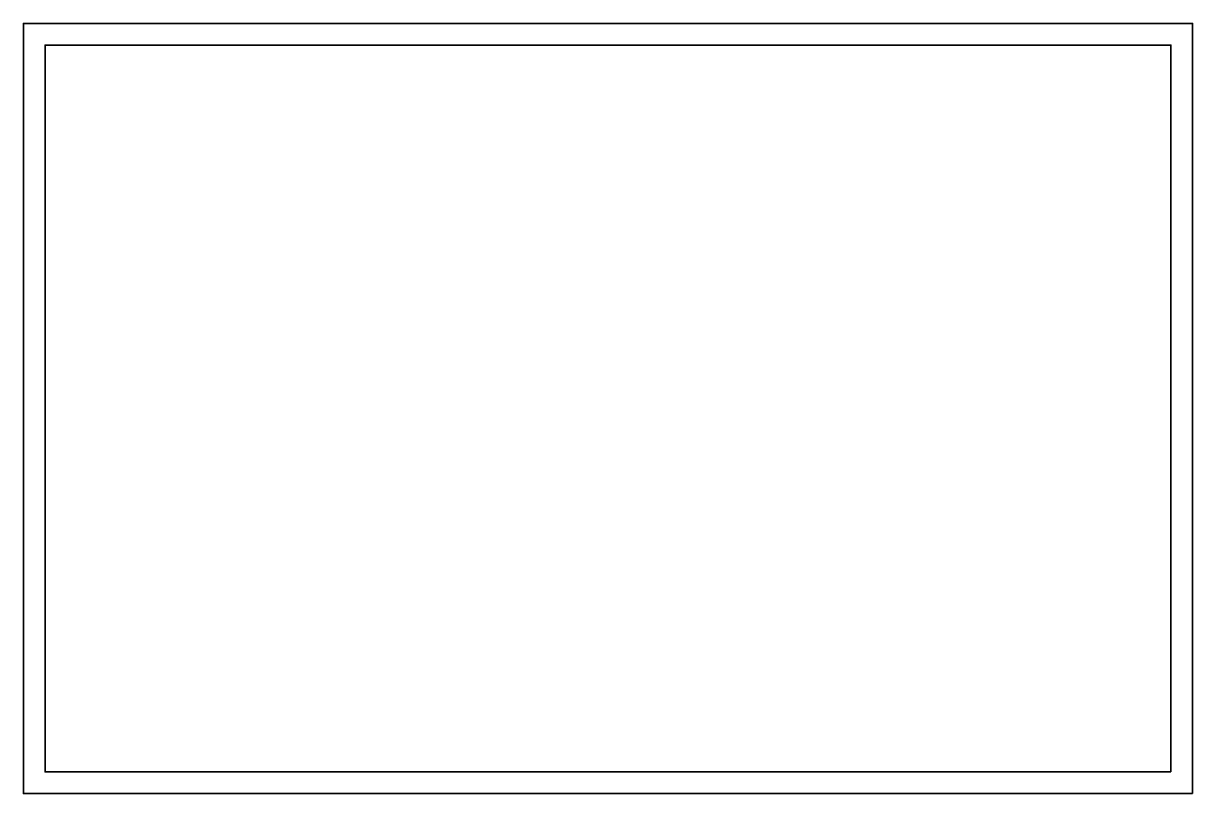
# Model space of a CAD drawing. Header units: millimetres. Extents: x -93 to 446, y -1 to 354.
import ezdxf

# ---------------------------------------------------------------- set-up
doc = ezdxf.new("R2010")
doc.units = ezdxf.units.MM
doc.header["$MEASUREMENT"] = 0
doc.layers.get('0').update_dxf_attribs({"lineweight": 0})
doc.layers.add('Safety', color=7, linetype='Continuous', lineweight=0)

msp = doc.modelspace()

# ---------------------------------------------------------------- linework, layer by layer
at = {"color": 250, "lineweight": 35, "true_color": 0x231f20}
msp.add_lwpolyline([(435.89, 9.07), (-83.11, 9.07), (-83.11, 344.07), (435.89, 344.07)], close=True, dxfattribs=at)
at = {"layer": 'Safety', "color": 250, "lineweight": 35, "true_color": 0x231f20}
msp.add_lwpolyline([(445.89, -0.93), (-93.11, -0.93), (-93.11, 354.07), (445.89, 354.07)], close=True, dxfattribs=at)

doc.saveas('drawing.dxf')
